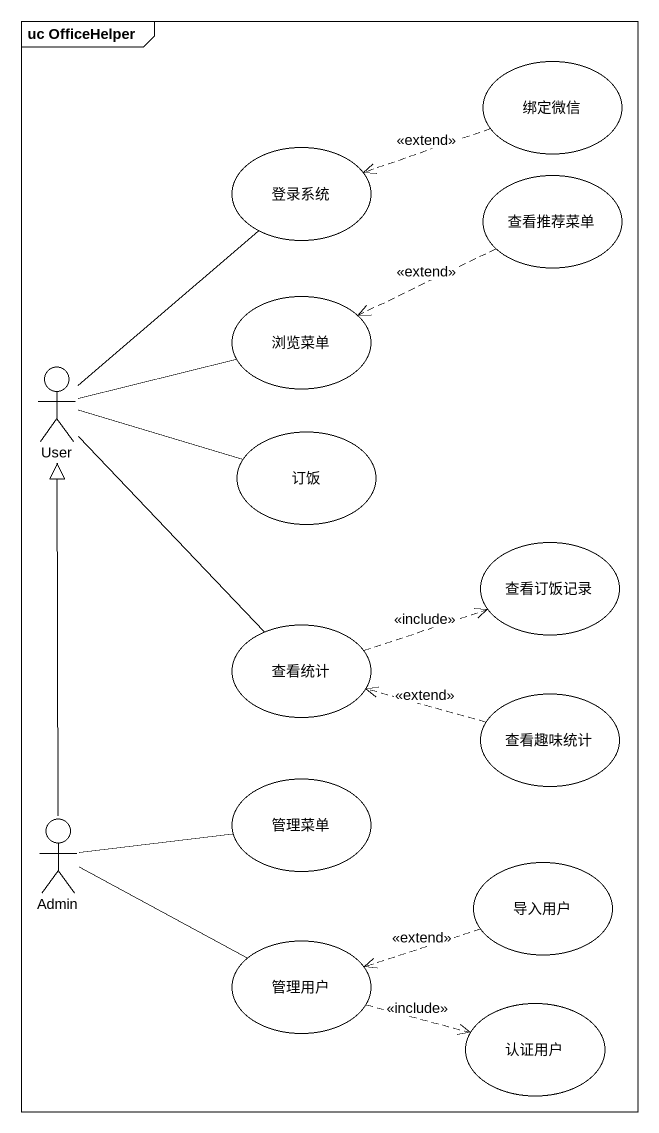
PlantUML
@startuml
mainframe uc OfficeHelper
usecase 绑定微信
usecase 登录系统
usecase 查看推荐菜单
usecase 浏览菜单
actor User
usecase 订饭
usecase 查看订饭记录
usecase 查看统计
usecase 查看趣味统计
usecase 管理菜单
actor Admin
usecase 导入用户
usecase 管理用户
usecase 认证用户
绑定微信 .left.> 登录系统 : <<extend>>
查看推荐菜单 .left.> 浏览菜单 : <<extend>>
User -up- 登录系统
User -right- 浏览菜单
User -right- 订饭
User -- 查看统计
查看统计 .right.> 查看订饭记录 : <<include>>
查看趣味统计 .left.> 查看统计 : <<extend>>
Admin -up-|> User
Admin -right- 管理菜单
Admin -right- 管理用户
导入用户 .left.> 管理用户 : <<extend>>
管理用户 .right.> 认证用户 : <<include>>
@enduml
